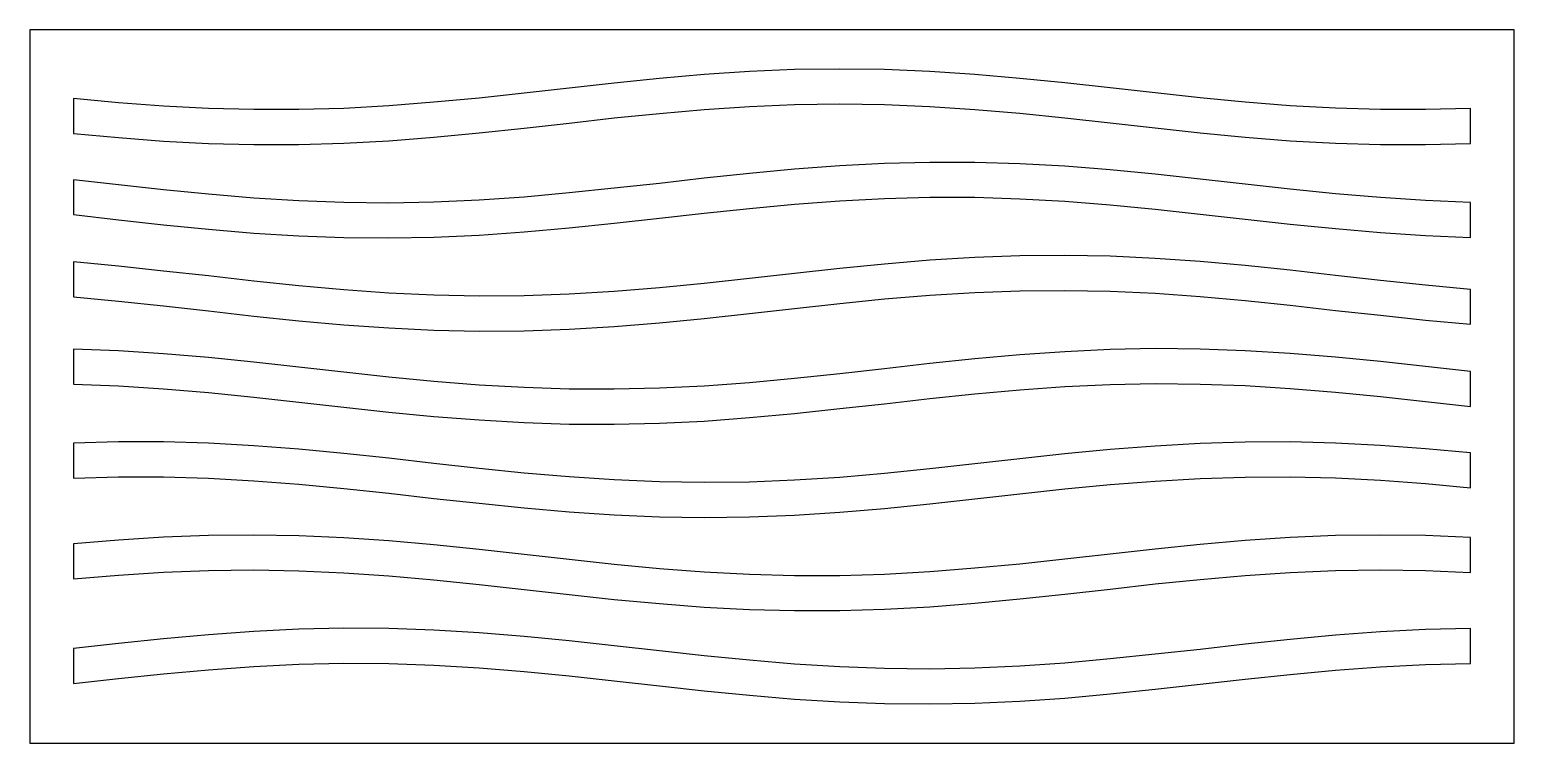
# Model space of a CAD drawing. Header units: millimetres. Extents: x 0 to 1020, y 0 to 490.
import ezdxf

# ---------------------------------------------------------------- set-up
doc = ezdxf.new("R2010")
doc.units = ezdxf.units.MM
doc.layers.add('CUT', color=7, linetype='CONTINUOUS')

msp = doc.modelspace()

# ---------------------------------------------------------------- linework, layer by layer
at = {"layer": 'CUT'}
for points in [[(0, 0), (1020, 0), (1020, 490), (0, 490)], [(30, 418.8), (61, 415.9), (91.9, 413.5), (122.9, 411.9), (153.9, 411.1), (184.8, 411.1), (215.8, 412), (246.8, 413.8), (277.7, 416.2), (308.7, 419.1), (339.7, 422.4), (370.6, 425.9), (401.6, 429.4), (432.6, 432.5), (463.5, 435.2), (494.5, 437.3), (525.5, 438.6), (556.5, 439), (587.4, 438.6), (618.4, 437.3), (649.4, 435.3), (680.3, 432.6), (711.3, 429.5), (742.3, 426), (773.2, 422.6), (804.2, 419.2), (835.2, 416.2), (866.1, 413.8), (897.1, 412.1), (928.1, 411.1), (959, 411.1), (990, 411.9), (990, 435.9), (959, 435.1), (928.1, 435.1), (897.1, 436.1), (866.1, 437.8), (835.2, 440.2), (804.2, 443.2), (773.2, 446.6), (742.3, 450), (711.3, 453.5), (680.3, 456.6), (649.4, 459.3), (618.4, 461.3), (587.4, 462.6), (556.5, 463), (525.5, 462.6), (494.5, 461.3), (463.5, 459.2), (432.6, 456.5), (401.6, 453.4), (370.6, 449.9), (339.7, 446.4), (308.7, 443.1), (277.7, 440.2), (246.8, 437.8), (215.8, 436), (184.8, 435.1), (153.9, 435.1), (122.9, 435.9), (91.9, 437.5), (61, 439.9), (30, 442.8)], [(30, 363), (61, 359.5), (91.9, 356.1), (122.9, 353), (153.9, 350.4), (184.8, 348.5), (215.8, 347.3), (246.8, 347), (277.7, 347.6), (308.7, 349), (339.7, 351.1), (370.6, 353.9), (401.6, 357.1), (432.6, 360.5), (463.5, 364), (494.5, 367.3), (525.5, 370.2), (556.5, 372.5), (587.4, 374.1), (618.4, 374.9), (649.4, 374.9), (680.3, 373.9), (711.3, 372.2), (742.3, 369.7), (773.2, 366.8), (804.2, 363.4), (835.2, 359.9), (866.1, 356.5), (897.1, 353.4), (928.1, 350.7), (959, 348.7), (990, 347.4), (990, 371.4), (959, 372.7), (928.1, 374.7), (897.1, 377.4), (866.1, 380.5), (835.2, 383.9), (804.2, 387.4), (773.2, 390.8), (742.3, 393.7), (711.3, 396.2), (680.3, 397.9), (649.4, 398.9), (618.4, 398.9), (587.4, 398.1), (556.5, 396.5), (525.5, 394.2), (494.5, 391.3), (463.5, 388), (432.6, 384.5), (401.6, 381.1), (370.6, 377.9), (339.7, 375.1), (308.7, 373), (277.7, 371.6), (246.8, 371), (215.8, 371.3), (184.8, 372.5), (153.9, 374.4), (122.9, 377), (91.9, 380.1), (61, 383.5), (30, 387)], [(30, 306.5), (61, 303.6), (91.9, 300.3), (122.9, 296.9), (153.9, 293.4), (184.8, 290.2), (215.8, 287.4), (246.8, 285.2), (277.7, 283.7), (308.7, 283), (339.7, 283.2), (370.6, 284.3), (401.6, 286.2), (432.6, 288.7), (463.5, 291.8), (494.5, 295.1), (525.5, 298.6), (556.5, 302), (587.4, 305.1), (618.4, 307.7), (649.4, 309.6), (680.3, 310.7), (711.3, 311), (742.3, 310.4), (773.2, 309), (804.2, 306.8), (835.2, 304), (866.1, 300.8), (897.1, 297.3), (928.1, 293.9), (959, 290.6), (990, 287.7), (990, 311.7), (959, 314.6), (928.1, 317.9), (897.1, 321.3), (866.1, 324.8), (835.2, 328), (804.2, 330.8), (773.2, 333), (742.3, 334.4), (711.3, 335), (680.3, 334.7), (649.4, 333.6), (618.4, 331.7), (587.4, 329.1), (556.5, 326), (525.5, 322.6), (494.5, 319.1), (463.5, 315.8), (432.6, 312.7), (401.6, 310.2), (370.6, 308.3), (339.7, 307.2), (308.7, 307), (277.7, 307.7), (246.8, 309.2), (215.8, 311.4), (184.8, 314.2), (153.9, 317.4), (122.9, 320.9), (91.9, 324.3), (61, 327.6), (30, 330.5)], [(30, 246.6), (61, 245.4), (91.9, 243.4), (122.9, 240.8), (153.9, 237.7), (184.8, 234.3), (215.8, 230.8), (246.8, 227.4), (277.7, 224.4), (308.7, 222), (339.7, 220.2), (370.6, 219.2), (401.6, 219.1), (432.6, 219.8), (463.5, 221.3), (494.5, 223.6), (525.5, 226.5), (556.5, 229.8), (587.4, 233.2), (618.4, 236.7), (649.4, 239.9), (680.3, 242.7), (711.3, 244.9), (742.3, 246.4), (773.2, 247), (804.2, 246.7), (835.2, 245.6), (866.1, 243.7), (897.1, 241.2), (928.1, 238.1), (959, 234.7), (990, 231.3), (990, 255.3), (959, 258.7), (928.1, 262.1), (897.1, 265.2), (866.1, 267.7), (835.2, 269.6), (804.2, 270.7), (773.2, 271), (742.3, 270.4), (711.3, 268.9), (680.3, 266.7), (649.4, 263.9), (618.4, 260.7), (587.4, 257.2), (556.5, 253.8), (525.5, 250.5), (494.5, 247.6), (463.5, 245.3), (432.6, 243.8), (401.6, 243.1), (370.6, 243.2), (339.7, 244.2), (308.7, 246), (277.7, 248.4), (246.8, 251.4), (215.8, 254.8), (184.8, 258.3), (153.9, 261.7), (122.9, 264.8), (91.9, 267.4), (61, 269.4), (30, 270.6)], [(30, 182), (61, 182.9), (91.9, 182.9), (122.9, 182), (153.9, 180.3), (184.8, 177.9), (215.8, 175), (246.8, 171.7), (277.7, 168.2), (308.7, 164.8), (339.7, 161.6), (370.6, 158.9), (401.6, 156.8), (432.6, 155.5), (463.5, 155), (494.5, 155.4), (525.5, 156.6), (556.5, 158.6), (587.4, 161.3), (618.4, 164.4), (649.4, 167.8), (680.3, 171.3), (711.3, 174.7), (742.3, 177.7), (773.2, 180.1), (804.2, 181.9), (835.2, 182.8), (866.1, 182.9), (897.1, 182.2), (928.1, 180.6), (959, 178.3), (990, 175.4), (990, 199.4), (959, 202.3), (928.1, 204.6), (897.1, 206.2), (866.1, 206.9), (835.2, 206.8), (804.2, 205.9), (773.2, 204.1), (742.3, 201.7), (711.3, 198.7), (680.3, 195.3), (649.4, 191.8), (618.4, 188.4), (587.4, 185.3), (556.5, 182.6), (525.5, 180.6), (494.5, 179.4), (463.5, 179), (432.6, 179.5), (401.6, 180.8), (370.6, 182.9), (339.7, 185.6), (308.7, 188.8), (277.7, 192.2), (246.8, 195.7), (215.8, 199), (184.8, 201.9), (153.9, 204.3), (122.9, 206), (91.9, 206.9), (61, 206.9), (30, 206)], [(30, 112.9), (61, 115.5), (91.9, 117.5), (122.9, 118.7), (153.9, 119), (184.8, 118.5), (215.8, 117.1), (246.8, 115), (277.7, 112.2), (308.7, 109), (339.7, 105.6), (370.6, 102.1), (401.6, 98.8), (432.6, 95.9), (463.5, 93.5), (494.5, 91.9), (525.5, 91.1), (556.5, 91.1), (587.4, 92), (618.4, 93.8), (649.4, 96.2), (680.3, 99.1), (711.3, 102.4), (742.3, 105.9), (773.2, 109.4), (804.2, 112.5), (835.2, 115.2), (866.1, 117.3), (897.1, 118.6), (928.1, 119), (959, 118.6), (990, 117.3), (990, 141.3), (959, 142.6), (928.1, 143), (897.1, 142.6), (866.1, 141.3), (835.2, 139.2), (804.2, 136.5), (773.2, 133.4), (742.3, 129.9), (711.3, 126.4), (680.3, 123.1), (649.4, 120.2), (618.4, 117.8), (587.4, 116), (556.5, 115.1), (525.5, 115.1), (494.5, 115.9), (463.5, 117.5), (432.6, 119.9), (401.6, 122.8), (370.6, 126.1), (339.7, 129.6), (308.7, 133), (277.7, 136.2), (246.8, 139), (215.8, 141.1), (184.8, 142.5), (153.9, 143), (122.9, 142.7), (91.9, 141.5), (61, 139.5), (30, 136.9)], [(30, 41), (61, 44.5), (91.9, 47.7), (122.9, 50.5), (153.9, 52.8), (184.8, 54.3), (215.8, 55), (246.8, 54.8), (277.7, 53.7), (308.7, 51.9), (339.7, 49.4), (370.6, 46.3), (401.6, 43), (432.6, 39.5), (463.5, 36.1), (494.5, 33), (525.5, 30.4), (556.5, 28.5), (587.4, 27.3), (618.4, 27), (649.4, 27.6), (680.3, 29), (711.3, 31.1), (742.3, 33.9), (773.2, 37.1), (804.2, 40.5), (835.2, 44), (866.1, 47.3), (897.1, 50.2), (928.1, 52.5), (959, 54.1), (990, 54.9), (990, 78.9), (959, 78.1), (928.1, 76.5), (897.1, 74.2), (866.1, 71.3), (835.2, 68), (804.2, 64.5), (773.2, 61.1), (742.3, 57.9), (711.3, 55.1), (680.3, 53), (649.4, 51.6), (618.4, 51), (587.4, 51.3), (556.5, 52.5), (525.5, 54.4), (494.5, 57), (463.5, 60.1), (432.6, 63.5), (401.6, 67), (370.6, 70.3), (339.7, 73.4), (308.7, 75.9), (277.7, 77.7), (246.8, 78.8), (215.8, 79), (184.8, 78.3), (153.9, 76.8), (122.9, 74.5), (91.9, 71.7), (61, 68.5), (30, 65)]]:
    msp.add_lwpolyline(points, close=True, dxfattribs=at)

doc.saveas('drawing.dxf')
